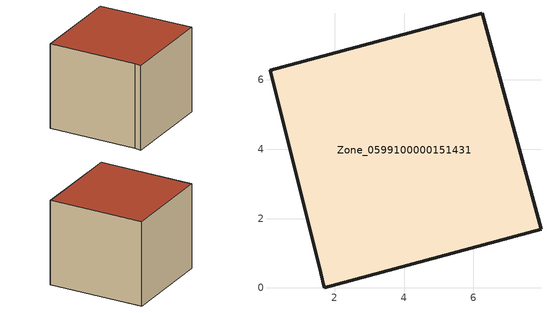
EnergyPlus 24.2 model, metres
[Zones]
Zone_0599100000151431
 floor ground (C_G): 0.13,6.28 6.26,7.93 7.95,1.69 1.69,0 1.59,0.44 z0
 wall outside (C_F): 7.95,1.69 6.26,7.93 0.13,6.28 1.59,0.44 1.69,0 7.95,1.69 z0:5.75
 roof outside (C_R): 6.26,7.93 0.13,6.28 1.59,0.44 1.69,0 7.95,1.69 z5.75
[BUILDING]
Pand.0599100000151431: North Axis=0; Terrain=City; Loads Convergence Tolerance Value=0.04; Temperature Convergence Tolerance Value=0.4; Solar Distribution=FullExterior; Maximum Number of Warmup Days=25; Minimum Number of Warmup Days=1
[Site:Location]
Rotterdam.The.Hague.AP_ZH_NLD Design_Conditions: Latitude=51.96; Longitude=4.45; Time Zone=1; Elevation=-4.5
[SITE:GROUNDTEMPERATURE:BUILDINGSURFACE]
18, 18, 18, 18, 18, 18, 18, 18, 18, 18, 18, 18
[MATERIAL] Thermal Absorptance=0.9; Solar Absorptance=0.7; Visible Absorptance=0.7
Name | Roughness | Thickness | Conductivity | Density | Specific Heat
G.TC.1946-1964 | MediumSmooth | 0.15 | 1 | 540 | 1210
F.TC.1946-1964 | Rough | 0.3 | 0.857143 | 1920 | 840
R.TC.1946-1964 | MediumRough | 0.2 | 0.235294 | 1500 | 1000
[CONSTRUCTION]
C_G: G.TC.1946-1964
C_F: F.TC.1946-1964
C_R: R.TC.1946-1964
[ZONE]
Zone_0599100000151431: Type=1; Multiplier=1; Ceiling Height=Autocalculate; Volume=Autocalculate; Floor Area=autocalculate; Part of Total Floor Area=Yes
[ZONEINFILTRATION:DESIGNFLOWRATE]
Infil_Zone_0599100000151431: Zone or ZoneList or Space or SpaceList=Zone_0599100000151431; Schedule=AlwaysOn; Design Flow Rate Calculation Method=Flow/Area; Flow Rate per Floor Area=0.003; Constant Term Coefficient=1; Temperature Term Coefficient=0; Velocity Term Coefficient=0; Velocity Squared Term Coefficient=0
[HVACTEMPLATE:ZONE:IDEALLOADSAIRSYSTEM]
Zone_0599100000151431: Maximum Heating Supply Air Temperature=50; Minimum Cooling Supply Air Temperature=13; Maximum Heating Supply Air Humidity Ratio=0.0156; Minimum Cooling Supply Air Humidity Ratio=0.0077; Heating Limit=NoLimit; Cooling Limit=NoLimit; Dehumidification Control Type=ConstantSensibleHeatRatio; Cooling Sensible Heat Ratio=0.7; Dehumidification Setpoint=60; Humidification Control Type=None; Humidification Setpoint=30; Outdoor Air Method=None; Outdoor Air Flow Rate per Person=0.00944; Outdoor Air Flow Rate per Zone Floor Area=0; Outdoor Air Flow Rate per Zone=0; Demand Controlled Ventilation Type=None; Outdoor Air Economizer Type=NoEconomizer; Heat Recovery Type=None; Sensible Heat Recovery Effectiveness=0.7; Latent Heat Recovery Effectiveness=0.65
[ZONECONTROL:THERMOSTAT]
ThermostatControl_Zone_0599100000151431: Zone or ZoneList=Zone_0599100000151431; Control Type Schedule=DualSetpointControlType; Control 1=Thermostat_Zone_0599100000151431; Temperature Difference Between Cutout And Setpoint=0
[THERMOSTATSETPOINT:DUALSETPOINT]
Thermostat_Zone_0599100000151431: Heating Setpoint Temperature Schedule=HeatingSetpoint_Zone_0599100000151431; Cooling Setpoint Temperature Schedule=CoolingSetpoint_Zone_0599100000151431
[SCHEDULE:COMPACT]
HeatingSetpoint_Zone_0599100000151431: Through: 12/31, For: AllDays, Until: 24:00, 21
CoolingSetpoint_Zone_0599100000151431: Through: 12/31, For: AllDays, Until: 24:00, 24
DualSetpointControlType: Through: 12/31, For: AllDays, Until: 24:00, 4
AlwaysOn: Through: 12/31, For: AllDays, Until: 24:00, 1
